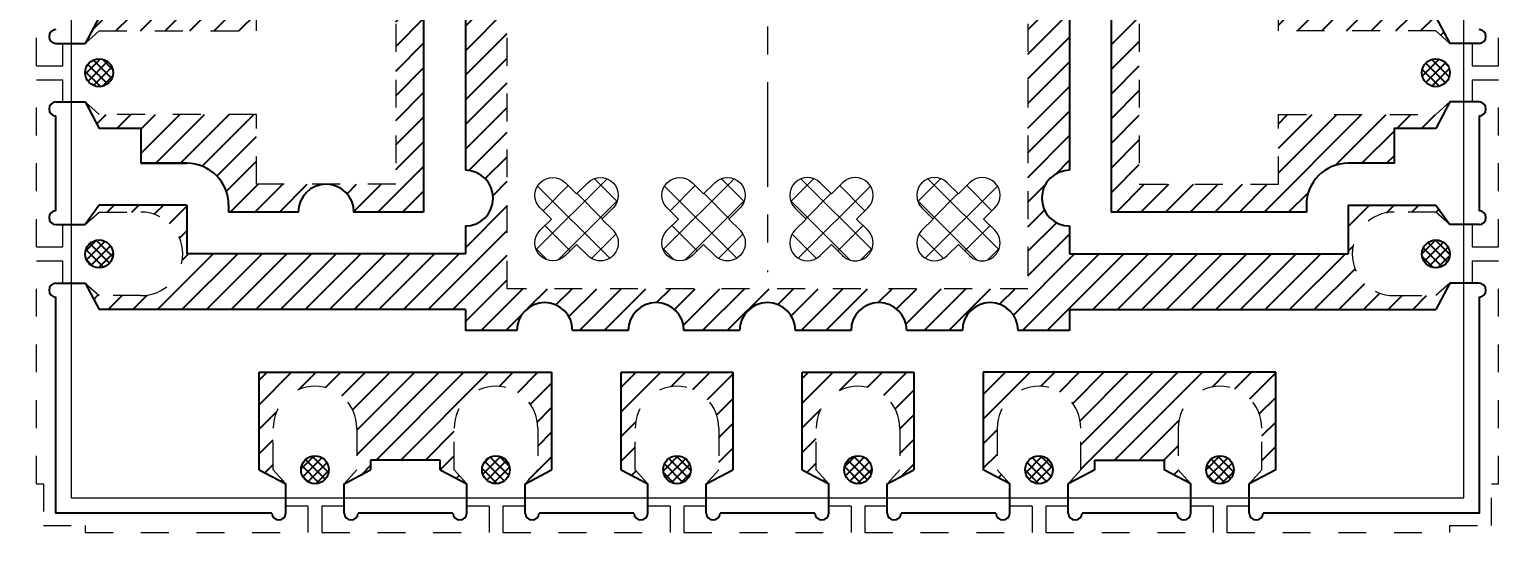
# Model space of a CAD drawing. Extents: x 2505 to 2922, y -308 to -10.
# Drawn here: x 2613.63 to 2618.93, y -145.15 to -143.32 of the extents above; entities that cross this region are included whole.
import ezdxf

# ---------------------------------------------------------------- set-up
doc = ezdxf.new("R2010")
doc.units = 0
doc.header["$LTSCALE"] = 5
doc.header["$MEASUREMENT"] = 0
for name, pattern in [('CENTER', [2, 1.25, -0.25, 0.25, -0.25]), ('HIDDEN', [0.375, 0.25, -0.125]), ('HIDDEN2', [4.7625, 3.175, -1.5875])]:
    doc.linetypes.add(name, pattern=pattern)
doc.layers.get('0').update_dxf_attribs({"linetype": 'CONTINUOUS'})
for name, color, linetype in [('1D', 4, 'CONTINUOUS'), ('ETCH', 4, 'CONTINUOUS'), ('PKG', 2, 'CONTINUOUS'), ('TOP-Half-E', 6, 'CONTINUOUS'), ('中心线', 1, 'CENTER')]:
    doc.layers.add(name, color=color, linetype=linetype)
pattern_1 = [(225, (-40.0481, -192.949), (0.0441941738, -0.0441941738), [])]

msp = doc.modelspace()

# ---------------------------------------------------------------- hatches: boundary and pattern name
at = {"layer": 'ETCH'}
h = msp.add_hatch(dxfattribs=at)
h.set_pattern_fill('ANSI31', color=256, scale=0.5, angle=180)
h.set_pattern_definition(pattern_1)
h.paths.add_polyline_path([(2613.779, -140.1795), (2613.959, -140.1795), (2613.959, -139.9995), (2614.159, -139.9995), (2614.159, -140.2571), (2614.4814, -140.5995), (2615.044, -140.5995), (2615.044, -140.6995, 0.414214), (2614.944, -140.7995), (2614.944, -140.6995), (2614.694, -140.6995), (2614.5623, -140.8312), (2614.4115, -140.6711), (2614.3387, -140.7396), (2613.9995, -140.3795), (2613.779, -140.3795)])
h.paths.add_polyline_path([(2614.794, -143.9745), (2615.044, -143.9745), (2615.044, -142.998, -0.414214), (2614.944, -142.898), (2614.944, -143.8745), (2614.694, -143.8745, -0.414214)])
h.paths.add_polyline_path([(2613.829, -143.5795), (2613.879, -143.6245), (2614.444, -143.6245), (2614.444, -143.8745), (2614.694, -143.8745, 0.414214), (2614.594, -143.9745), (2614.344, -143.9745), (2614.344, -143.9495, 0.414214), (2614.194, -143.7995), (2614.029, -143.7995), (2614.029, -143.6745), (2613.879, -143.6745)])
h.paths.add_polyline_path([(2613.829, -143.3695), (2613.879, -143.2745), (2614.029, -143.2745), (2614.029, -143.1495), (2614.194, -143.1495, 0.414214), (2614.344, -142.9995), (2614.344, -142.998, 0.414214), (2614.444, -142.898), (2614.444, -143.3245), (2613.879, -143.3245)])
h.paths.add_polyline_path([(2614.944, -142.898), (2614.944, -141.5995, 0.414214), (2615.044, -141.6995), (2615.044, -142.798, 0.414214)])
h.paths.add_polyline_path([(2614.344, -142.798, -0.414214), (2614.444, -142.898), (2614.444, -142.1987), (2614.344, -142.1987)])
h.paths.add_polyline_path([(2614.344, -140.7453), (2614.344, -140.9495), (2614.444, -140.9495), (2614.5623, -140.8312), (2614.4115, -140.6711), (2614.3387, -140.7396)])
h.paths.add_polyline_path([(2614.344, -142.1987), (2614.444, -142.1987), (2614.444, -141.7822), (2614.344, -141.7822)])
h.paths.add_polyline_path([(2614.944, -140.7995, 0.414214), (2615.044, -140.8995), (2615.044, -141.0995, 0.414214), (2614.944, -141.1995)])
h.paths.add_polyline_path([(2614.944, -141.1995, 0.414214), (2615.044, -141.2995), (2615.044, -141.4995, 0.414214), (2614.944, -141.5995)])
h.paths.add_polyline_path([(2614.344, -141.3995), (2614.444, -141.3995), (2614.444, -141.1995), (2614.344, -141.1995)])
h.paths.add_polyline_path([(2614.344, -141.5995), (2614.444, -141.5995), (2614.444, -141.3995), (2614.344, -141.3995, -1)])
h.paths.add_polyline_path([(2614.344, -141.7822), (2614.444, -141.7822), (2614.444, -141.5995), (2614.344, -141.5995)])
h.paths.add_polyline_path([(2614.344, -141.1995, 0.414214), (2614.444, -141.0995), (2614.444, -141.1995)])
h.paths.add_polyline_path([(2614.444, -140.9995), (2614.344, -140.9995, -0.414214), (2614.444, -141.0995)])
h.paths.add_polyline_path([(2614.344, -140.9995), (2614.444, -140.9995), (2614.444, -140.9495), (2614.344, -140.9495)])
h = msp.add_hatch(dxfattribs=at)
h.set_pattern_fill('ANSI31', color=256, scale=0.5, angle=180)
h.set_pattern_definition(pattern_1)
h.paths.add_polyline_path([(2617.514, -142.9328, 0.414214), (2617.614, -142.8328), (2617.614, -143.8745), (2618.114, -143.8745), (2618.114, -143.6245), (2618.679, -143.6245), (2618.729, -143.5795), (2618.679, -143.6745), (2618.529, -143.6745), (2618.529, -143.7995), (2618.364, -143.7995, 0.414214), (2618.214, -143.9495), (2618.214, -143.9745), (2617.514, -143.9745)])
h.paths.add_polyline_path([(2618.399, -139.9995), (2618.599, -139.9995), (2618.599, -140.1795), (2618.779, -140.1795), (2618.779, -140.3795), (2618.5586, -140.3795), (2618.214, -140.7453), (2618.214, -140.8203, 0.414207), (2618.114, -140.9203, 0.000012), (2618.114, -140.9203), (2618.114, -140.9203), (2618.114, -140.6995), (2617.614, -140.6995), (2617.614, -140.9203, 0.414214), (2617.514, -140.8203), (2617.514, -140.5995), (2618.0767, -140.5995), (2618.399, -140.2571)])
h.paths.add_polyline_path([(2618.114, -143.3245), (2618.679, -143.3245), (2618.729, -143.3695), (2618.679, -143.2745), (2618.529, -143.2745), (2618.529, -143.1495), (2618.364, -143.1495, -0.414214), (2618.214, -142.9995), (2618.214, -142.9328, -0.414214), (2618.114, -142.8328)])
h.paths.add_polyline_path([(2617.614, -140.9203, -0.414214), (2617.514, -141.0203), (2617.514, -142.3328, -0.414214), (2617.614, -142.4328)])
h.paths.add_polyline_path([(2618.214, -142.3328), (2618.214, -141.0203, -0.414207), (2618.114, -140.9203), (2618.114, -142.4328, -0.414214)])
h.paths.add_polyline_path([(2617.514, -142.5328), (2617.514, -142.7328, -0.414214), (2617.614, -142.8328), (2617.614, -142.4328, -0.414214)])
h.paths.add_polyline_path([(2618.214, -142.7328), (2618.214, -142.5328, -0.414214), (2618.114, -142.4328), (2618.114, -142.8328, -0.414214)])
h = msp.add_hatch(dxfattribs=at)
h.set_pattern_fill('ANSI31', color=256, scale=0.5, angle=180)
h.set_pattern_definition(pattern_1)
h.paths.add_polyline_path([(2613.829, -144.2295), (2613.879, -144.2745), (2614.029, -144.2745, 1), (2614.029, -143.9745), (2613.879, -143.9745), (2613.829, -144.0195), (2613.879, -143.9495), (2614.194, -143.9495), (2614.194, -144.1245), (2615.194, -144.1245), (2615.194, -144.0245, 1), (2615.194, -143.8245), (2615.194, -141.0995, 1), (2615.194, -140.8995), (2615.194, -140.5995), (2615.529, -140.5995, 0.414214), (2615.629, -140.6995), (2615.344, -140.6995), (2615.344, -144.2495), (2617.214, -144.2495), (2617.214, -140.6995), (2617.084, -140.6995, 0.414214), (2617.184, -140.5995), (2617.364, -140.5995), (2617.364, -140.8995, 1), (2617.364, -141.0995), (2617.364, -143.8245, 1), (2617.364, -144.0245), (2617.364, -144.1245), (2618.364, -144.1245), (2618.364, -143.9495), (2618.679, -143.9495), (2618.729, -144.0195), (2618.679, -143.9745), (2618.529, -143.9745, 1), (2618.529, -144.2745), (2618.679, -144.2745), (2618.729, -144.2295), (2618.679, -144.3245), (2617.364, -144.3245), (2617.364, -144.3995), (2617.179, -144.3995, 1), (2616.979, -144.3995), (2616.779, -144.3995, 1), (2616.579, -144.3995), (2616.379, -144.3995, 1), (2616.179, -144.3995), (2615.979, -144.3995, 1), (2615.779, -144.3995), (2615.579, -144.3995, 1), (2615.379, -144.3995), (2615.194, -144.3995), (2615.194, -144.3245), (2613.879, -144.3245)])
h.paths.add_polyline_path([(2617.054, -144.5495), (2617.054, -144.8995), (2617.149, -144.9495), (2617.104, -144.8995), (2617.104, -144.7495, -1), (2617.404, -144.7495), (2617.404, -144.8995), (2617.359, -144.9495), (2617.454, -144.8995), (2617.454, -144.8645), (2617.704, -144.8645), (2617.704, -144.8995), (2617.799, -144.9495), (2617.754, -144.8995), (2617.754, -144.7495, -1), (2618.054, -144.7495), (2618.054, -144.8995), (2618.009, -144.9495), (2618.104, -144.8995), (2618.104, -144.5495)])
h.paths.add_polyline_path([(2614.454, -144.8995), (2614.549, -144.9495), (2614.504, -144.8995), (2614.504, -144.7495, -1), (2614.804, -144.7495), (2614.804, -144.8995), (2614.759, -144.9495), (2614.854, -144.8995), (2614.854, -144.8645), (2615.104, -144.8645), (2615.104, -144.8995), (2615.199, -144.9495), (2615.154, -144.8995), (2615.154, -144.7495, -1), (2615.454, -144.7495), (2615.454, -144.8995), (2615.409, -144.9495), (2615.504, -144.8995), (2615.504, -144.5495), (2614.454, -144.5495)])
h.paths.add_polyline_path([(2618.364, -141.3245), (2618.364, -142.3745), (2618.679, -142.3745), (2618.729, -142.2795), (2618.679, -142.3245), (2618.529, -142.3245, -1), (2618.529, -142.0245), (2618.679, -142.0245), (2618.729, -142.0695), (2618.679, -141.9745), (2618.644, -141.9745), (2618.644, -141.7245), (2618.679, -141.7245), (2618.729, -141.6295), (2618.679, -141.6745), (2618.529, -141.6745, -1), (2618.529, -141.3745), (2618.679, -141.3745), (2618.729, -141.4195), (2618.679, -141.3245)])
h.paths.add_polyline_path([(2613.829, -142.0695), (2613.879, -141.9745), (2614.194, -141.9745), (2614.194, -142.9995), (2613.879, -142.9995), (2613.829, -142.9295), (2613.879, -142.9745), (2614.029, -142.9745, 1), (2614.029, -142.6745), (2613.879, -142.6745), (2613.829, -142.7195), (2613.879, -142.6245), (2613.914, -142.6245), (2613.914, -142.3745), (2613.879, -142.3745), (2613.829, -142.2795), (2613.879, -142.3245), (2614.029, -142.3245, 1), (2614.029, -142.0245), (2613.879, -142.0245)])
h.paths.add_polyline_path([(2616.454, -140.6995), (2616.454, -140.0995), (2616.499, -140.0495), (2616.404, -140.0995), (2616.404, -140.5995), (2616.129, -140.5995, -0.414214), (2616.029, -140.6995)])
h.paths.add_polyline_path([(2616.709, -140.0495), (2616.804, -140.0995), (2616.804, -140.5995), (2616.984, -140.5995, 0.414214), (2617.084, -140.6995), (2616.754, -140.6995), (2616.754, -140.0995)])
h.paths.add_polyline_path([(2614.454, -140.0995), (2614.454, -140.3516), (2614.5462, -140.4495), (2614.854, -140.4495), (2614.854, -140.0995), (2614.759, -140.0495), (2614.804, -140.0995), (2614.804, -140.2495, -1), (2614.504, -140.2495), (2614.504, -140.0995), (2614.549, -140.0495)])
h.paths.add_polyline_path([(2617.054, -140.0995), (2617.054, -140.4495), (2617.454, -140.4495), (2617.454, -140.0995), (2617.359, -140.0495), (2617.404, -140.0995), (2617.404, -140.2495, -1), (2617.104, -140.2495), (2617.104, -140.0995), (2617.149, -140.0495)])
h.paths.add_polyline_path([(2616.404, -144.8995), (2616.499, -144.9495), (2616.454, -144.8995), (2616.454, -144.7495, -1), (2616.754, -144.7495), (2616.754, -144.8995), (2616.709, -144.9495), (2616.804, -144.8995), (2616.804, -144.5495), (2616.404, -144.5495)])
h.paths.add_polyline_path([(2615.754, -144.8995), (2615.849, -144.9495), (2615.804, -144.8995), (2615.804, -144.7495, -1), (2616.104, -144.7495), (2616.104, -144.8995), (2616.059, -144.9495), (2616.154, -144.8995), (2616.154, -144.5495), (2615.754, -144.5495)])
h.paths.add_polyline_path([(2615.104, -140.0995), (2615.104, -140.4495), (2615.504, -140.4495), (2615.504, -140.0995), (2615.409, -140.0495), (2615.454, -140.0995), (2615.454, -140.2495, -1), (2615.154, -140.2495), (2615.154, -140.0995), (2615.199, -140.0495)])
h.paths.add_polyline_path([(2615.754, -140.0995), (2615.754, -140.4495), (2616.154, -140.4495), (2616.154, -140.0995), (2616.059, -140.0495), (2616.104, -140.0995), (2616.104, -140.2495, -1), (2615.804, -140.2495), (2615.804, -140.0995), (2615.849, -140.0495)])
h.paths.add_polyline_path([(2617.704, -140.0995), (2617.704, -140.4495), (2618.0119, -140.4495), (2618.104, -140.3516), (2618.104, -140.0995), (2618.009, -140.0495), (2618.054, -140.0995), (2618.054, -140.2495, -1), (2617.754, -140.2495), (2617.754, -140.0995), (2617.799, -140.0495)])
h.paths.add_polyline_path([(2613.829, -141.4195), (2613.879, -141.3245), (2614.194, -141.3245), (2614.194, -141.7245), (2613.879, -141.7245), (2613.829, -141.6295), (2613.879, -141.6745), (2614.029, -141.6745, 1), (2614.029, -141.3745), (2613.879, -141.3745)])
h.paths.add_polyline_path([(2618.364, -140.8048), (2618.364, -141.0745), (2618.679, -141.0745), (2618.729, -140.9795), (2618.679, -141.0245), (2618.529, -141.0245, -1), (2618.529, -140.7245), (2618.679, -140.7245), (2618.729, -140.7695), (2618.679, -140.6745), (2618.4868, -140.6745)])
h.paths.add_polyline_path([(2613.829, -140.7695), (2613.879, -140.6745), (2614.0713, -140.6745), (2614.194, -140.8048), (2614.194, -141.0745), (2613.879, -141.0745), (2613.829, -140.9795), (2613.879, -141.0245), (2614.029, -141.0245, 1), (2614.029, -140.7245), (2613.879, -140.7245)])
h.paths.add_polyline_path([(2618.364, -142.6245), (2618.364, -142.9995), (2618.679, -142.9995), (2618.729, -142.9295), (2618.679, -142.9745), (2618.529, -142.9745, -1), (2618.529, -142.6745), (2618.679, -142.6745), (2618.729, -142.7195), (2618.679, -142.6245)])
h.paths.add_polyline_path([(2616.029, -140.6995, -0.414214), (2615.929, -140.5995), (2615.729, -140.5995, -0.414214), (2615.629, -140.6995)])
h.paths.add_polyline_path([(2618.214, -140.7453), (2618.5586, -140.3795)])
h = msp.add_hatch(dxfattribs=at)
h.set_pattern_fill('ANSI31', color=256, scale=0.5, angle=180)
h.set_pattern_definition(pattern_1)
h.paths.add_polyline_path([(2614.794, -143.9745), (2615.044, -143.9745), (2615.044, -142.998, -0.414214), (2614.944, -142.898), (2614.944, -143.8745), (2614.694, -143.8745, -0.414214)])
h.paths.add_polyline_path([(2613.829, -143.5795), (2613.879, -143.6245), (2614.444, -143.6245), (2614.444, -143.8745), (2614.694, -143.8745, 0.414214), (2614.594, -143.9745), (2614.344, -143.9745), (2614.344, -143.9495, 0.414214), (2614.194, -143.7995), (2614.029, -143.7995), (2614.029, -143.6745), (2613.879, -143.6745)])
h.paths.add_polyline_path([(2614.944, -142.898), (2614.944, -141.5995, 0.414214), (2615.044, -141.6995), (2615.044, -142.798, 0.414214)])
h.paths.add_polyline_path([(2614.944, -141.1995, 0.414214), (2615.044, -141.2995), (2615.044, -141.4995, 0.414214), (2614.944, -141.5995)])
h.paths.add_polyline_path([(2614.944, -140.7995, 0.414214), (2615.044, -140.8995), (2615.044, -141.0995, 0.414214), (2614.944, -141.1995)])
at = {"layer": 'TOP-Half-E', "lineweight": -3}
h = msp.add_hatch(dxfattribs=at)
h.set_pattern_fill('ANSI37', color=6, scale=0.2)
h.set_pattern_definition([(45, (2450.562673, -122.19071), (-0.0176776695, 0.0176776695), []), (135, (2450.562673, -122.19071), (-0.0176776695, -0.0176776695), [])])
h.paths.add_polyline_path([(2614.704, -140.0995, 1), (2614.604, -140.0995, 1)])
h.paths.add_polyline_path([(2616.654, -140.0995, 1), (2616.554, -140.0995, 1)])
h.paths.add_polyline_path([(2618.729, -140.8745, 1), (2618.629, -140.8745, 1)])
h.paths.add_polyline_path([(2616.654, -140.5495, 1), (2616.554, -140.5495, 1)])
h.paths.add_polyline_path([(2617.954, -140.0995, 1), (2617.854, -140.0995, 1)])
h.paths.add_polyline_path([(2613.929, -144.1245, 1), (2613.829, -144.1245, 1)])
h.paths.add_polyline_path([(2615.354, -140.0995, 1), (2615.254, -140.0995, 1)])
h.paths.add_polyline_path([(2617.954, -144.8995, 1), (2617.854, -144.8995, 1)])
h.paths.add_polyline_path([(2616.654, -144.8995, 1), (2616.554, -144.8995, 1)])
h.paths.add_polyline_path([(2615.354, -144.8995, 1), (2615.254, -144.8995, 1)])
h.paths.add_polyline_path([(2616.004, -140.0995, 1), (2615.904, -140.0995, 1)])
h.paths.add_polyline_path([(2618.729, -141.5245, 1), (2618.629, -141.5245, 1)])
h.paths.add_polyline_path([(2616.004, -144.8995, 1), (2615.904, -144.8995, 1)])
h.paths.add_polyline_path([(2618.729, -143.4745, 1), (2618.629, -143.4745, 1)])
h.paths.add_polyline_path([(2618.729, -142.1745, 1), (2618.629, -142.1745, 1)])
h.paths.add_polyline_path([(2614.704, -144.8995, 1), (2614.604, -144.8995, 1)])
h.paths.add_polyline_path([(2618.729, -144.1245, 1), (2618.629, -144.1245, 1)])
h.paths.add_polyline_path([(2613.929, -142.8245, 1), (2613.829, -142.8245, 1)])
h.paths.add_polyline_path([(2617.304, -140.0995, 1), (2617.204, -140.0995, 1)])
h.paths.add_polyline_path([(2617.304, -144.8995, 1), (2617.204, -144.8995, 1)])
h.paths.add_polyline_path([(2613.929, -143.4745, 1), (2613.829, -143.4745, 1)])
h.paths.add_polyline_path([(2613.929, -141.5245, 1), (2613.829, -141.5245, 1)])
h.paths.add_polyline_path([(2618.729, -142.8245, 1), (2618.629, -142.8245, 1)])
h.paths.add_polyline_path([(2613.929, -142.1745, 1), (2613.829, -142.1745, 1)])
h.paths.add_polyline_path([(2613.929, -140.8745, 1), (2613.829, -140.8745, 1)])
at = {"layer": 'TOP-Half-E', "lineweight": 5}
h = msp.add_hatch(dxfattribs=at)
h.set_pattern_fill('ANSI37', color=256, scale=0.02565, angle=360)
h.set_pattern_definition([(45, (60.59425, -1523.75097), (-0.0575858924, 0.0575858924), []), (135, (60.59425, -1523.75097), (-0.0575858924, -0.0575858924), [])])
h.paths.add_polyline_path([(2615.6843, -143.9998), (2615.7245, -144.04, -1), (2615.6338, -144.1307), (2615.5937, -144.0905), (2615.5535, -144.1307, -1), (2615.4628, -144.04), (2615.503, -143.9998), (2615.4628, -143.9597, -1), (2615.5535, -143.869), (2615.5937, -143.9091), (2615.6338, -143.869, -1), (2615.7245, -143.9597)])
h = msp.add_hatch(dxfattribs=at)
h.set_pattern_fill('ANSI37', color=256, scale=0.02565, angle=360)
h.set_pattern_definition([(45, (61.05025, -1523.75097), (-0.0575858924, 0.0575858924), []), (135, (61.05025, -1523.75097), (-0.0575858924, -0.0575858924), [])])
h.paths.add_polyline_path([(2616.1403, -143.9998), (2616.1805, -144.04, -1), (2616.0898, -144.1307), (2616.0497, -144.0905), (2616.0095, -144.1307, -1), (2615.9188, -144.04), (2615.959, -143.9998), (2615.9188, -143.9597, -1), (2616.0095, -143.869), (2616.0497, -143.9091), (2616.0898, -143.869, -1), (2616.1805, -143.9597)])
h = msp.add_hatch(dxfattribs=at)
h.set_pattern_fill('ANSI37', color=256, scale=0.02565, angle=180)
h.set_pattern_definition([(135, (5171.50782, -1523.75097), (0.0575858924, 0.0575858924), []), (45, (5171.50782, -1523.75097), (0.0575858924, -0.0575858924), [])])
h.paths.add_polyline_path([(2616.4177, -143.9998), (2616.3776, -144.04, 1), (2616.4683, -144.1307), (2616.5084, -144.0905), (2616.5486, -144.1307, 1), (2616.6393, -144.04), (2616.5991, -143.9998), (2616.6393, -143.9597, 1), (2616.5486, -143.869), (2616.5084, -143.9091), (2616.4683, -143.869, 1), (2616.3776, -143.9597)])
h = msp.add_hatch(dxfattribs=at)
h.set_pattern_fill('ANSI37', color=256, scale=0.02565, angle=180)
h.set_pattern_definition([(135, (5171.96382, -1523.75097), (0.0575858924, 0.0575858924), []), (45, (5171.96382, -1523.75097), (0.0575858924, -0.0575858924), [])])
h.paths.add_polyline_path([(2616.8737, -143.9998), (2616.8336, -144.04, 1), (2616.9243, -144.1307), (2616.9644, -144.0905), (2617.0046, -144.1307, 1), (2617.0953, -144.04), (2617.0551, -143.9998), (2617.0953, -143.9597, 1), (2617.0046, -143.869), (2616.9644, -143.9091), (2616.9243, -143.869, 1), (2616.8336, -143.9597)])

# ---------------------------------------------------------------- linework, layer by layer
for p, q in [((2615.194, -141.0995, -0.0325), (2615.194, -143.8245, -0.0325)), ((2617.364, -141.0995, -0.0325), (2617.364, -143.8245, -0.0325)), ((2615.044, -142.998, -0.0325), (2615.044, -143.9745, -0.0325)), ((2613.879, -143.2745, -0.0325), (2613.829, -143.3695, -0.0325)), ((2618.679, -143.2745, -0.0325), (2618.729, -143.3695, -0.0325)), ((2613.724, -143.3695, -0.0325), (2613.829, -143.3695, -0.0325)), ((2613.724, -143.3695, -0.0325), (2613.829, -143.3695, -0.0325)), ((2618.834, -143.3695, -0.0325), (2618.729, -143.3695, -0.0325)), ((2618.834, -143.3695, -0.0325), (2618.729, -143.3695, -0.0325)), ((2613.724, -143.5795, -0.0325), (2613.829, -143.5795, -0.0325)), ((2613.724, -143.5795, -0.0325), (2613.829, -143.5795, -0.0325)), ((2613.829, -143.5795, -0.0325), (2613.879, -143.6745, -0.0325)), ((2618.729, -143.5795, -0.0325), (2618.679, -143.6745, -0.0325)), ((2618.834, -143.5795, -0.0325), (2618.729, -143.5795, -0.0325)), ((2618.834, -143.5795, -0.0325), (2618.729, -143.5795, -0.0325)), ((2614.029, -143.6745, -0.0325), (2613.879, -143.6745, -0.0325)), ((2614.029, -143.6745, -0.0325), (2614.029, -143.7995, -0.0325)), ((2614.194, -143.7995, -0.0325), (2614.029, -143.7995, -0.0325)), ((2614.029, -143.7995, -0.0325), (2614.194, -143.7995, -0.0325)), ((2613.879, -143.9495, -0.0325), (2613.829, -144.0195, -0.0325)), ((2614.194, -143.9495, -0.0325), (2613.879, -143.9495, -0.0325)), ((2614.194, -143.9495, -0.0325), (2614.194, -144.1245, -0.0325)), ((2614.344, -143.9495, -0.0325), (2614.344, -143.9745, -0.0325)), ((2618.214, -143.9495, -0.0325), (2618.214, -143.9745, -0.0325)), ((2618.364, -143.9495, -0.0325), (2618.679, -143.9495, -0.0325)), ((2618.364, -143.9495, -0.0325), (2618.364, -144.1245, -0.0325)), ((2618.679, -143.9495, -0.0325), (2618.729, -144.0195, -0.0325)), ((2613.724, -144.0195, -0.0325), (2613.829, -144.0195, -0.0325)), ((2613.724, -144.0195, -0.0325), (2613.829, -144.0195, -0.0325)), ((2615.194, -144.0245, -0.0325), (2615.194, -144.1245, -0.0325)), ((2617.364, -144.0245, -0.0325), (2617.364, -144.1245, -0.0325)), ((2618.834, -144.0195, -0.0325), (2618.729, -144.0195, -0.0325)), ((2618.834, -144.0195, -0.0325), (2618.729, -144.0195, -0.0325)), ((2613.724, -144.2295, -0.0325), (2613.829, -144.2295, -0.0325)), ((2613.724, -144.2295, -0.0325), (2613.829, -144.2295, -0.0325)), ((2613.829, -144.2295, -0.0325), (2613.879, -144.3245, -0.0325)), ((2618.729, -144.2295, -0.0325), (2618.679, -144.3245, -0.0325)), ((2618.834, -144.2295, -0.0325), (2618.729, -144.2295, -0.0325)), ((2618.834, -144.2295, -0.0325), (2618.729, -144.2295, -0.0325)), ((2615.194, -144.3245, -0.0325), (2613.879, -144.3245, -0.0325)), ((2615.194, -144.3245, -0.0325), (2615.194, -144.3995, -0.0325)), ((2617.364, -144.3245, -0.0325), (2618.679, -144.3245, -0.0325)), ((2617.364, -144.3245, -0.0325), (2617.364, -144.3995, -0.0325)), ((2614.454, -144.8995, -0.0325), (2614.454, -144.5495, -0.0325)), ((2614.454, -144.5495, -0.0325), (2615.504, -144.5495, -0.0325)), ((2615.504, -144.5495, -0.0325), (2615.504, -144.8995, -0.0325)), ((2615.754, -144.8995, -0.0325), (2615.754, -144.5495, -0.0325)), ((2615.754, -144.5495, -0.0325), (2616.154, -144.5495, -0.0325)), ((2616.154, -144.5495, -0.0325), (2616.154, -144.8995, -0.0325)), ((2616.404, -144.8995, -0.0325), (2616.404, -144.5495, -0.0325)), ((2616.404, -144.5495, -0.0325), (2616.804, -144.5495, -0.0325)), ((2616.804, -144.5495, -0.0325), (2616.804, -144.8995, -0.0325)), ((2618.104, -144.5495, -0.0325), (2617.054, -144.5495, -0.0325)), ((2617.054, -144.5495, -0.0325), (2617.054, -144.8995, -0.0325)), ((2618.104, -144.8995, -0.0325), (2618.104, -144.5495, -0.0325)), ((2614.454, -144.8995, -0.0325), (2614.549, -144.9495, -0.0325)), ((2614.759, -144.9495, -0.0325), (2614.854, -144.8995, -0.0325)), ((2614.854, -144.8645, -0.0325), (2614.854, -144.8995, -0.0325)), ((2615.104, -144.8995, -0.0325), (2615.104, -144.8645, -0.0325)), ((2615.104, -144.8995, -0.0325), (2615.199, -144.9495, -0.0325)), ((2615.409, -144.9495, -0.0325), (2615.504, -144.8995, -0.0325)), ((2615.754, -144.8995, -0.0325), (2615.849, -144.9495, -0.0325)), ((2616.059, -144.9495, -0.0325), (2616.154, -144.8995, -0.0325)), ((2616.404, -144.8995, -0.0325), (2616.499, -144.9495, -0.0325)), ((2616.709, -144.9495, -0.0325), (2616.804, -144.8995, -0.0325)), ((2617.149, -144.9495, -0.0325), (2617.054, -144.8995, -0.0325)), ((2617.454, -144.8995, -0.0325), (2617.359, -144.9495, -0.0325)), ((2617.454, -144.8995, -0.0325), (2617.454, -144.8645, -0.0325)), ((2617.704, -144.8645, -0.0325), (2617.704, -144.8995, -0.0325)), ((2617.799, -144.9495, -0.0325), (2617.704, -144.8995, -0.0325)), ((2618.104, -144.8995, -0.0325), (2618.009, -144.9495, -0.0325)), ((2614.549, -145.0545, -0.0325), (2614.549, -144.9495, -0.0325)), ((2614.549, -145.0545, -0.0325), (2614.549, -144.9495, -0.0325)), ((2614.759, -145.0545, -0.0325), (2614.759, -144.9495, -0.0325)), ((2614.759, -145.0545, -0.0325), (2614.759, -144.9495, -0.0325)), ((2615.199, -145.0545, -0.0325), (2615.199, -144.9495, -0.0325)), ((2615.199, -145.0545, -0.0325), (2615.199, -144.9495, -0.0325)), ((2615.409, -145.0545, -0.0325), (2615.409, -144.9495, -0.0325)), ((2615.409, -145.0545, -0.0325), (2615.409, -144.9495, -0.0325)), ((2615.849, -145.0545, -0.0325), (2615.849, -144.9495, -0.0325)), ((2615.849, -145.0545, -0.0325), (2615.849, -144.9495, -0.0325)), ((2616.059, -145.0545, -0.0325), (2616.059, -144.9495, -0.0325)), ((2616.059, -145.0545, -0.0325), (2616.059, -144.9495, -0.0325)), ((2616.499, -145.0545, -0.0325), (2616.499, -144.9495, -0.0325)), ((2616.499, -145.0545, -0.0325), (2616.499, -144.9495, -0.0325)), ((2616.709, -145.0545, -0.0325), (2616.709, -144.9495, -0.0325)), ((2616.709, -145.0545, -0.0325), (2616.709, -144.9495, -0.0325)), ((2617.149, -145.0545, -0.0325), (2617.149, -144.9495, -0.0325)), ((2617.149, -145.0545, -0.0325), (2617.149, -144.9495, -0.0325)), ((2617.359, -145.0545, -0.0325), (2617.359, -144.9495, -0.0325)), ((2617.359, -145.0545, -0.0325), (2617.359, -144.9495, -0.0325)), ((2617.799, -145.0545, -0.0325), (2617.799, -144.9495, -0.0325)), ((2617.799, -145.0545, -0.0325), (2617.799, -144.9495, -0.0325)), ((2618.009, -145.0545, -0.0325), (2618.009, -144.9495, -0.0325)), ((2618.009, -145.0545, -0.0325), (2618.009, -144.9495, -0.0325))]:
    msp.add_line(p, q)
at = {"elevation": -0.0325}
for points in [[(2618.214, -143.9745), (2617.514, -143.9745), (2617.514, -142.9328, 1), (2617.514, -142.7328), (2617.514, -142.5328, 1), (2617.514, -142.3328), (2617.514, -141.0203, 1), (2617.514, -140.8203)], [(2615.044, -143.9745), (2614.794, -143.9745, 1), (2614.594, -143.9745), (2614.344, -143.9745)]]:
    msp.add_lwpolyline(points, format="xyb", dxfattribs=at)
for points in [[(2613.724, -143.9695), (2613.724, -143.6295)], [(2618.834, -143.6295), (2618.834, -143.9695)], [(2618.679, -143.6745), (2618.529, -143.6745), (2618.529, -143.7995), (2618.364, -143.7995)], [(2615.194, -144.1245), (2614.194, -144.1245)], [(2617.364, -144.1245), (2618.364, -144.1245)], [(2614.499, -145.0545), (2613.724, -145.0545), (2613.724, -144.2795)], [(2618.834, -144.2795), (2618.834, -145.0545), (2618.059, -145.0545)], [(2615.379, -144.3995), (2615.194, -144.3995)], [(2615.779, -144.3995), (2615.579, -144.3995)], [(2616.179, -144.3995), (2615.979, -144.3995)], [(2616.579, -144.3995), (2616.379, -144.3995)], [(2616.979, -144.3995), (2616.779, -144.3995)], [(2617.364, -144.3995), (2617.179, -144.3995)], [(2615.104, -144.8645), (2614.854, -144.8645)], [(2617.454, -144.8645), (2617.704, -144.8645)], [(2615.149, -145.0545), (2614.809, -145.0545)], [(2615.799, -145.0545), (2615.459, -145.0545)], [(2616.449, -145.0545), (2616.109, -145.0545)], [(2617.099, -145.0545), (2616.759, -145.0545)], [(2617.749, -145.0545), (2617.409, -145.0545)]]:
    msp.add_lwpolyline(points, dxfattribs=at)
for centre in [(2613.879, -143.4745, -0.0325), (2618.679, -143.4745, -0.0325), (2613.879, -144.1245, -0.0325), (2618.679, -144.1245, -0.0325), (2614.654, -144.8995, -0.0325), (2615.304, -144.8995, -0.0325), (2615.954, -144.8995, -0.0325), (2616.604, -144.8995, -0.0325), (2617.254, -144.8995, -0.0325), (2617.904, -144.8995, -0.0325)]:
    msp.add_circle(centre, 0.05)
for centre, radius, start, end in [((2613.724, -143.3445, -0.0325), 0.025, 90, 270), ((2618.834, -143.3445, -0.0325), 0.025, 270, 90), ((2613.724, -143.6045, -0.0325), 0.025, 90, 270), ((2618.834, -143.6045, -0.0325), 0.025, 270, 90), ((2614.194, -143.9495, -0.0325), 0.15, 0, 90), ((2615.194, -143.9245, -0.0325), 0.1, 270, 90), ((2617.364, -143.9245, -0.0325), 0.1, 90, 270), ((2618.364, -143.9495, -0.0325), 0.15, 90, 180), ((2613.724, -143.9945, -0.0325), 0.025, 90, 270), ((2618.834, -143.9945, -0.0325), 0.025, 270, 90), ((2613.724, -144.2545, -0.0325), 0.025, 90, 270), ((2618.834, -144.2545, -0.0325), 0.025, 270, 90), ((2615.479, -144.3995, -0.0325), 0.1, 0, 180), ((2615.879, -144.3995, -0.0325), 0.1, 0, 180), ((2616.279, -144.3995, -0.0325), 0.1, 0, 180), ((2616.679, -144.3995, -0.0325), 0.1, 0, 180), ((2617.079, -144.3995, -0.0325), 0.1, 0, 180), ((2614.524, -145.0545, -0.0325), 0.025, 180, 360), ((2614.784, -145.0545, -0.0325), 0.025, 180, 360), ((2615.174, -145.0545, -0.0325), 0.025, 180, 360), ((2615.434, -145.0545, -0.0325), 0.025, 180, 360), ((2615.824, -145.0545, -0.0325), 0.025, 180, 360), ((2616.084, -145.0545, -0.0325), 0.025, 180, 360), ((2616.474, -145.0545, -0.0325), 0.025, 180, 360), ((2616.734, -145.0545, -0.0325), 0.025, 180, 360), ((2617.124, -145.0545, -0.0325), 0.025, 180, 360), ((2617.384, -145.0545, -0.0325), 0.025, 180, 360), ((2617.774, -145.0545, -0.0325), 0.025, 180, 360), ((2618.034, -145.0545, -0.0325), 0.025, 180, 360)]:
    msp.add_arc(centre, radius, start, end)
at = {"layer": '1D', "linetype": 'HIDDEN2', "lineweight": 13, "ltscale": 0.005}
for p, q in [((2613.654, -143.4495, -0.0325), (2613.654, -142.8495, -0.0325)), ((2618.904, -143.4495, -0.0325), (2618.904, -142.8495, -0.0325)), ((2613.829, -143.3695, -0.0325), (2613.879, -143.3245, -0.0325)), ((2613.879, -143.3245, -0.0325), (2614.444, -143.3245, -0.0325)), ((2618.679, -143.3245, -0.0325), (2618.114, -143.3245, -0.0325)), ((2618.729, -143.3695, -0.0325), (2618.679, -143.3245, -0.0325)), ((2613.654, -143.4495, -0.0325), (2613.749, -143.4495, -0.0325)), ((2618.809, -143.4495, -0.0325), (2618.904, -143.4495, -0.0325)), ((2613.654, -143.4995, -0.0325), (2613.749, -143.4995, -0.0325)), ((2613.654, -144.0995, -0.0325), (2613.654, -143.4995, -0.0325)), ((2618.809, -143.4995, -0.0325), (2618.904, -143.4995, -0.0325)), ((2618.904, -144.0995, -0.0325), (2618.904, -143.4995, -0.0325)), ((2613.829, -143.5795, -0.0325), (2613.879, -143.6245, -0.0325)), ((2614.444, -143.6245, -0.0325), (2613.879, -143.6245, -0.0325)), ((2618.114, -143.6245, -0.0325), (2618.679, -143.6245, -0.0325)), ((2618.729, -143.5795, -0.0325), (2618.679, -143.6245, -0.0325)), ((2613.829, -144.0195, -0.0325), (2613.879, -143.9745, -0.0325)), ((2613.879, -143.9745, -0.0325), (2614.029, -143.9745, -0.0325)), ((2618.679, -143.9745, -0.0325), (2618.529, -143.9745, -0.0325)), ((2618.729, -144.0195, -0.0325), (2618.679, -143.9745, -0.0325)), ((2613.654, -144.0995, -0.0325), (2613.749, -144.0995, -0.0325)), ((2618.809, -144.0995, -0.0325), (2618.904, -144.0995, -0.0325)), ((2613.654, -144.9495, -0.0325), (2613.654, -144.1495, -0.0325)), ((2613.654, -144.1495, -0.0325), (2613.749, -144.1495, -0.0325)), ((2618.809, -144.1495, -0.0325), (2618.904, -144.1495, -0.0325)), ((2618.904, -144.9495, -0.0325), (2618.904, -144.1495, -0.0325)), ((2613.829, -144.2295, -0.0325), (2613.879, -144.2745, -0.0325)), ((2618.729, -144.2295, -0.0325), (2618.679, -144.2745, -0.0325)), ((2614.029, -144.2745, -0.0325), (2613.879, -144.2745, -0.0325)), ((2618.529, -144.2745, -0.0325), (2618.679, -144.2745, -0.0325)), ((2614.504, -144.8995, -0.0325), (2614.504, -144.7495, -0.0325)), ((2614.804, -144.7495, -0.0325), (2614.804, -144.8995, -0.0325)), ((2615.154, -144.8995, -0.0325), (2615.154, -144.7495, -0.0325)), ((2615.454, -144.7495, -0.0325), (2615.454, -144.8995, -0.0325)), ((2615.804, -144.8995, -0.0325), (2615.804, -144.7495, -0.0325)), ((2616.104, -144.7495, -0.0325), (2616.104, -144.8995, -0.0325)), ((2616.454, -144.8995, -0.0325), (2616.454, -144.7495, -0.0325)), ((2616.754, -144.7495, -0.0325), (2616.754, -144.8995, -0.0325)), ((2617.104, -144.7495, -0.0325), (2617.104, -144.8995, -0.0325)), ((2617.404, -144.8995, -0.0325), (2617.404, -144.7495, -0.0325)), ((2617.754, -144.7495, -0.0325), (2617.754, -144.8995, -0.0325)), ((2618.054, -144.8995, -0.0325), (2618.054, -144.7495, -0.0325)), ((2614.549, -144.9495, -0.0325), (2614.504, -144.8995, -0.0325)), ((2614.759, -144.9495, -0.0325), (2614.804, -144.8995, -0.0325)), ((2615.199, -144.9495, -0.0325), (2615.154, -144.8995, -0.0325)), ((2615.409, -144.9495, -0.0325), (2615.454, -144.8995, -0.0325)), ((2615.849, -144.9495, -0.0325), (2615.804, -144.8995, -0.0325)), ((2616.059, -144.9495, -0.0325), (2616.104, -144.8995, -0.0325)), ((2616.499, -144.9495, -0.0325), (2616.454, -144.8995, -0.0325)), ((2616.709, -144.9495, -0.0325), (2616.754, -144.8995, -0.0325)), ((2617.149, -144.9495, -0.0325), (2617.104, -144.8995, -0.0325)), ((2617.359, -144.9495, -0.0325), (2617.404, -144.8995, -0.0325)), ((2617.799, -144.9495, -0.0325), (2617.754, -144.8995, -0.0325)), ((2618.009, -144.9495, -0.0325), (2618.054, -144.8995, -0.0325)), ((2614.629, -145.0295, -0.0325), (2614.629, -145.1245, -0.0325)), ((2614.679, -145.0295, -0.0325), (2614.679, -145.1245, -0.0325)), ((2615.279, -145.0295, -0.0325), (2615.279, -145.1245, -0.0325)), ((2615.329, -145.0295, -0.0325), (2615.329, -145.1245, -0.0325)), ((2615.929, -145.0295, -0.0325), (2615.929, -145.1245, -0.0325)), ((2615.979, -145.0295, -0.0325), (2615.979, -145.1245, -0.0325)), ((2616.579, -145.0295, -0.0325), (2616.579, -145.1245, -0.0325)), ((2616.629, -145.0295, -0.0325), (2616.629, -145.1245, -0.0325)), ((2617.229, -145.0295, -0.0325), (2617.229, -145.1245, -0.0325)), ((2617.279, -145.0295, -0.0325), (2617.279, -145.1245, -0.0325)), ((2617.879, -145.0295, -0.0325), (2617.879, -145.1245, -0.0325)), ((2617.929, -145.0295, -0.0325), (2617.929, -145.1245, -0.0325)), ((2613.829, -145.1245, -0.0325), (2614.629, -145.1245, -0.0325)), ((2614.679, -145.1245, -0.0325), (2615.279, -145.1245, -0.0325)), ((2615.329, -145.1245, -0.0325), (2615.929, -145.1245, -0.0325)), ((2615.979, -145.1245, -0.0325), (2616.579, -145.1245, -0.0325)), ((2616.629, -145.1245, -0.0325), (2617.229, -145.1245, -0.0325)), ((2617.279, -145.1245, -0.0325), (2617.879, -145.1245, -0.0325)), ((2617.929, -145.1245, -0.0325), (2618.729, -145.1245, -0.0325))]:
    msp.add_line(p, q, dxfattribs=at)
at = {"layer": '1D', "linetype": 'HIDDEN2', "lineweight": 13, "ltscale": 0.005, "elevation": -0.0325}
for points in [[(2614.444, -143.3245), (2614.444, -140.9495), (2614.694, -140.6995), (2614.944, -140.6995), (2614.944, -143.8745), (2614.444, -143.8745), (2614.444, -143.6245)], [(2616.754, -140.6995), (2617.214, -140.6995), (2617.214, -144.2495), (2615.344, -144.2495), (2615.344, -140.6995), (2616.454, -140.6995)], [(2618.114, -143.3245), (2618.114, -140.6995), (2618.114, -140.6995), (2617.614, -140.6995), (2617.614, -143.8745), (2618.114, -143.8745), (2618.114, -143.6245)], [(2613.749, -143.4495), (2613.749, -143.3695)], [(2618.809, -143.3695), (2618.809, -143.4495)], [(2613.749, -143.5795), (2613.749, -143.4995)], [(2618.809, -143.4995), (2618.809, -143.5795)], [(2613.749, -144.0995), (2613.749, -144.0195)], [(2618.809, -144.0195), (2618.809, -144.0995)], [(2613.749, -144.2295), (2613.749, -144.1495)], [(2618.809, -144.1495), (2618.809, -144.2295)], [(2614.629, -145.0295), (2614.549, -145.0295)], [(2614.759, -145.0295), (2614.679, -145.0295)], [(2615.279, -145.0295), (2615.199, -145.0295)], [(2615.409, -145.0295), (2615.329, -145.0295)], [(2615.929, -145.0295), (2615.849, -145.0295)], [(2616.059, -145.0295), (2615.979, -145.0295)], [(2616.579, -145.0295), (2616.499, -145.0295)], [(2616.709, -145.0295), (2616.629, -145.0295)], [(2617.229, -145.0295), (2617.149, -145.0295)], [(2617.359, -145.0295), (2617.279, -145.0295)], [(2617.879, -145.0295), (2617.799, -145.0295)], [(2618.009, -145.0295), (2617.929, -145.0295)]]:
    msp.add_lwpolyline(points, dxfattribs=at)
at = {"layer": '1D', "color": 4, "linetype": 'HIDDEN', "lineweight": 0, "ltscale": 0.05, "elevation": -0.0325}
for points in [[(2613.654, -144.9495), (2613.679, -144.9495), (2613.679, -145.0995), (2613.829, -145.0995), (2613.829, -145.1245)], [(2618.729, -145.1245), (2618.729, -145.0995), (2618.879, -145.0995), (2618.879, -144.9495), (2618.904, -144.9495)]]:
    msp.add_lwpolyline(points, dxfattribs=at)
at = {"layer": '1D', "linetype": 'HIDDEN2', "lineweight": 13, "ltscale": 0.005}
for centre, start, end in [((2614.029, -144.1245, -0.0325), 270, 90), ((2618.529, -144.1245, -0.0325), 90, 270), ((2614.654, -144.7495, -0.0325), 0, 180), ((2615.304, -144.7495, -0.0325), 0, 180), ((2615.954, -144.7495, -0.0325), 0, 180), ((2616.604, -144.7495, -0.0325), 0, 180), ((2617.254, -144.7495, -0.0325), 0, 180), ((2617.904, -144.7495, -0.0325), 0, 180)]:
    msp.add_arc(centre, 0.15, start, end, dxfattribs=at)
at = {"layer": 'PKG', "color": 2, "linetype": 'ByBlock', "lineweight": 9, "ltscale": 0.3, "elevation": -0.0325}
msp.add_lwpolyline([(2618.779, -139.9995), (2613.779, -139.9995), (2613.779, -144.9995), (2618.779, -144.9995)], close=True, dxfattribs=at)
at = {"layer": 'TOP-Half-E', "lineweight": 5, "elevation": -0.0325}
for points in [[(2615.7245, -144.04, -1), (2615.6338, -144.1307), (2615.5937, -144.0905), (2615.5535, -144.1307, -1), (2615.4628, -144.04), (2615.503, -143.9998), (2615.4628, -143.9597, -1), (2615.5535, -143.869), (2615.5937, -143.9091), (2615.6338, -143.869, -1), (2615.7245, -143.9597), (2615.6843, -143.9998)], [(2616.1805, -144.04, -1), (2616.0898, -144.1307), (2616.0497, -144.0905), (2616.0095, -144.1307, -1), (2615.9188, -144.04), (2615.959, -143.9998), (2615.9188, -143.9597, -1), (2616.0095, -143.869), (2616.0497, -143.9091), (2616.0898, -143.869, -1), (2616.1805, -143.9597), (2616.1403, -143.9998)], [(2616.3776, -144.04, 1), (2616.4683, -144.1307), (2616.5084, -144.0905), (2616.5486, -144.1307, 1), (2616.6393, -144.04), (2616.5991, -143.9998), (2616.6393, -143.9597, 1), (2616.5486, -143.869), (2616.5084, -143.9091), (2616.4683, -143.869, 1), (2616.3776, -143.9597), (2616.4177, -143.9998)], [(2616.8336, -144.04, 1), (2616.9243, -144.1307), (2616.9644, -144.0905), (2617.0046, -144.1307, 1), (2617.0953, -144.04), (2617.0551, -143.9998), (2617.0953, -143.9597, 1), (2617.0046, -143.869), (2616.9644, -143.9091), (2616.9243, -143.869, 1), (2616.8336, -143.9597), (2616.8737, -143.9998)]]:
    msp.add_lwpolyline(points, format="xyb", close=True, dxfattribs=at)
at = {"layer": '中心线', "linetype": 'CENTER', "lineweight": 0, "ltscale": 0.06}
msp.add_line((2616.279, -140.8087, -0.0325), (2616.279, -144.1902, -0.0325), dxfattribs=at)

doc.saveas('drawing.dxf')
